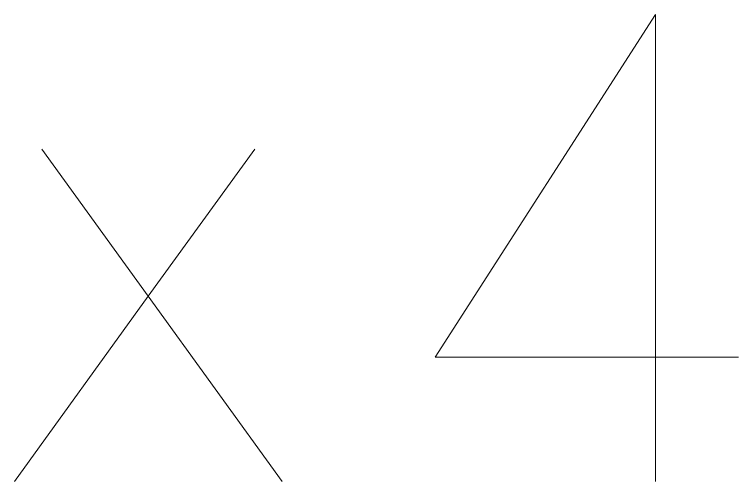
# Model space of a CAD drawing. Header units: centimetres. Extents: x -40 to 171, y -20 to 141.
# Drawn here: x 13.083 to 14.029, y 101.998 to 102.609 of the extents above; entities that cross this region are included whole.
import ezdxf

# ---------------------------------------------------------------- set-up
doc = ezdxf.new("R2010")
doc.units = ezdxf.units.CM
doc.header["$MEASUREMENT"] = 0
doc.layers.add('Layer 1', color=7, linetype='Continuous')

msp = doc.modelspace()

# ---------------------------------------------------------------- linework, layer by layer
at = {"layer": 'Layer 1', "color": 30, "lineweight": 9}
for points, knots in [([(13.92069, 101.9982), (13.92069, 101.9982), (13.92069, 102.60865), (13.92069, 102.60865), (13.92069, 102.60865), (13.92069, 102.60865), (13.63282, 102.16076), (13.63282, 102.16076), (13.63282, 102.16076), (13.63282, 102.16076), (14.02906, 102.16076), (14.02906, 102.16076), (14.02906, 102.16076), (14.02906, 102.16076), (13.63282, 102.16076), (13.63282, 102.16076), (13.63282, 102.16076), (13.63282, 102.16076), (13.92069, 102.60865), (13.92069, 102.60865), (13.92069, 102.60865), (13.92069, 102.60865), (13.92069, 101.9982), (13.92069, 101.9982)], [0, 0, 0, 0, 0.166667, 0.166667, 0.166667, 0.166667, 0.333333, 0.333333, 0.333333, 0.333333, 0.5, 0.5, 0.5, 0.5, 0.666667, 0.666667, 0.666667, 0.666667, 0.833333, 0.833333, 0.833333, 0.833333, 1, 1, 1, 1]), ([(13.08333, 101.9982), (13.08333, 101.9982), (13.25774, 102.24035), (13.25774, 102.24035), (13.25774, 102.24035), (13.25774, 102.24035), (13.11889, 102.43254), (13.11889, 102.43254), (13.11889, 102.43254), (13.11889, 102.43254), (13.25774, 102.24035), (13.25774, 102.24035), (13.25774, 102.24035), (13.25774, 102.24035), (13.39744, 102.43254), (13.39744, 102.43254), (13.39744, 102.43254), (13.39744, 102.43254), (13.25774, 102.24035), (13.25774, 102.24035), (13.25774, 102.24035), (13.25774, 102.24035), (13.43301, 101.9982), (13.43301, 101.9982), (13.43301, 101.9982), (13.43301, 101.9982), (13.25774, 102.24035), (13.25774, 102.24035), (13.25774, 102.24035), (13.25774, 102.24035), (13.08333, 101.9982), (13.08333, 101.9982)], [0, 0, 0, 0, 0.125, 0.125, 0.125, 0.125, 0.25, 0.25, 0.25, 0.25, 0.375, 0.375, 0.375, 0.375, 0.5, 0.5, 0.5, 0.5, 0.625, 0.625, 0.625, 0.625, 0.75, 0.75, 0.75, 0.75, 0.875, 0.875, 0.875, 0.875, 1, 1, 1, 1])]:
    msp.add_open_spline(points, degree=3, knots=knots, dxfattribs=at)

doc.saveas('drawing.dxf')
